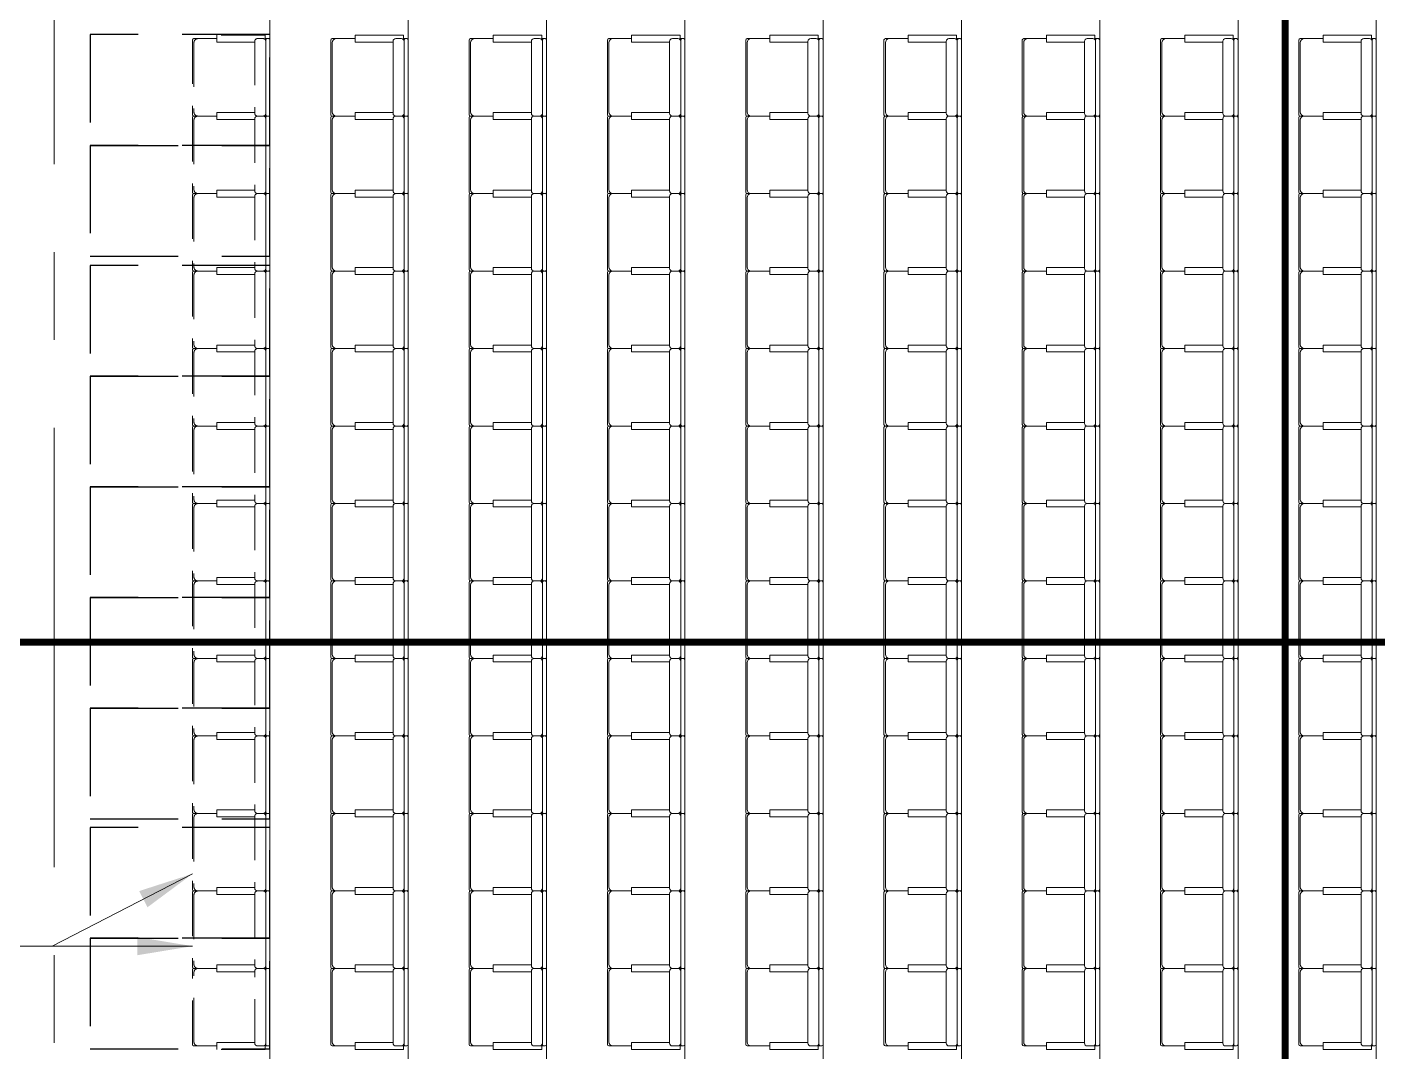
# Model space of a CAD drawing. Header units: millimetres. Extents: x 833576263 to 1668046980, y 817519639 to 1636103653.
# Drawn here: x 834004693 to 834014462, y 818066964 to 818074372 of the extents above; entities that cross this region are included whole.
import ezdxf

# ---------------------------------------------------------------- set-up
doc = ezdxf.new("R2010")
doc.units = ezdxf.units.MM
doc.header["$LTSCALE"] = 100
doc.header["$MEASUREMENT"] = 0
for name, pattern in [('R_LINE_SEC$0$CENTER', [50.8, 31.75, -6.35, 6.35, -6.35]), ('R_P_Grid$0$CENTER', [50.8, 31.75, -6.35, 6.35, -6.35]), ('R_P_LG$0$HIDDEN', [9.525, 6.35, -3.175]), ('R_P_LG$0$HIDDEN2', [4.7625, 3.175, -1.5875])]:
    doc.linetypes.add(name, pattern=pattern)
doc.layers.get('Defpoints').update_dxf_attribs({"color": 170})
doc.layers.add('R_LINE_SEC$0$M-REFE', color=3, linetype='Continuous')
doc.layers.add('X-REF', color=7, linetype='Continuous')
for name, color, linetype, lineweight in [('R_P_Grid$0$RDA0251', 1, 'R_P_Grid$0$CENTER', 18), ('R_P_LG$0$RDA0624', 7, 'Continuous', 13), ('R_P_LG$0$RDA2301', 7, 'Continuous', 18), ('R_P_LG$0$RDA3151', 1, 'Continuous', 18), ('R_P_LG$0$RDA7202', 1, 'Continuous', 13)]:
    doc.layers.add(name, color=color, linetype=linetype, lineweight=lineweight)
doc.styles.add('R_P_LG$0$romans', font='arial.ttf', dxfattribs={"width": 0.8})
doc.dimstyles.new('R_P_LG$0$M_200LA', dxfattribs={"dimscale": 200, "dimtxt": 2.5, "dimasz": 2, "dimexe": 0.8, "dimexo": 0, "dimgap": 0.75, "dimtad": 1, "dimdec": 0, "dimrnd": 1, "dimzin": 12, "dimdsep": 46, "dimtxsty": 'R_P_LG$0$romans', "dimcen": 2, "dimdle": 1, "dimclrd": 7, "dimclre": 7, "dimclrt": 4, "dimaunit": 1, "dimadec": 3, "dimazin": 0, "dimtfac": 1, "dimtdec": 0, "dimtix": 1, "dimtmove": 2, "dimatfit": 3, "dimfxl": 1, "dimtolj": 1, "dimlwd": 18, "dimlwe": 18, "dimarcsym": 0})

# ---------------------------------------------------------------- blocks, each defined once
blk = doc.blocks.new('R_P_Grid')
at = {"layer": 'R_P_Grid$0$RDA0251'}
blk.add_line((834004890, 818027660), (834004890, 818124763.4), dxfattribs=at)
blk = doc.blocks.new('R_P_LG$0$P46A_FUNI_Lecture_seat - P46A_FUNI_Lecture_seat-V48-LG_F _5_000 Mpd_')
at = {"layer": 'R_P_LG$0$RDA7202'}
for p, q in [((-280, 270), (-280, 240)), ((-280, 240), (-280, 105)), ((270, 280), (-270, 280)), ((250, 270), (-250, 270)), ((280, 240), (280, 270)), ((280, 105), (280, 240)), ((-305, 105), (-305, -170)), ((-305, 105), (-295, 105)), ((-295, 105), (-265, 105)), ((-265, 105), (-255, 105)), ((-255, -170), (-255, 105)), ((255, 105), (255, -170)), ((255, 105), (265, 105)), ((265, 105), (295, 105)), ((295, 105), (305, 105)), ((305, -170), (305, 105)), ((-280, -190), (-280, -230)), ((260, -170), (-260, -170)), ((280, -230), (280, -190)), ((-273, -245), (-287, -245)), ((-280, -245), (-280, -260)), ((-280, -260), (-280, -270)), ((270, -250), (-270, -250)), ((-270, -280), (270, -280)), ((-260, -250), (260, -250)), ((287, -245), (273, -245)), ((280, -260), (280, -245)), ((280, -270), (280, -260))]:
    blk.add_line(p, q, dxfattribs=at)
for centre, radius, start, end in [((-270, 270), 10, 90, 180), ((270, 270), 10, 0, 90), ((-270, -260), 10, 90, 180), ((-270, -270), 10, 180, 270), ((-270, -270), 10, 180, 270), ((-250, -240), 30, 189.65926, 206.76557), ((270, -260), 10, 0, 90), ((270, -270), 10, 270, 0), ((270, -270), 10, 285, 0)]:
    blk.add_arc(centre, radius, start, end, dxfattribs=at)
for centre, major_axis, start_param, end_param in [((-250, 240), (0, 30), 0, 1.570796), ((250, 240), (0, 30), 4.712389, 6.283185), ((-260, -190), (0, 20), 0, 1.570796), ((260, -190), (0, 20), 4.712389, 6.283185), ((-260, -230), (0, 20), 1.570796, 3.141593), ((260, -230), (0, 20), 3.141593, 4.712389), ((250, -240), (6.6, 29.3), 4.490018, 4.766174)]:
    blk.add_ellipse(centre, major_axis=major_axis, ratio=1, start_param=start_param, end_param=end_param, dxfattribs=at)
blk = doc.blocks.new('R_P_LG$0$P46A_FUNI_Lecture_seat - P46A_FUNI_Lecture_seat-V50-LG_F _5_000 Mpd_')
at = {"layer": 'R_P_LG$0$RDA7202'}
for p, q in [((-280, 270), (-280, 240)), ((-280, 240), (-280, 105)), ((270, 280), (-270, 280)), ((250, 270), (-250, 270)), ((280, 240), (280, 270)), ((280, 105), (280, 240)), ((-305, 105), (-305, -169.4)), ((-305, 105), (-295, 105)), ((-295, 105), (-265, 105)), ((-265, 105), (-255, 105)), ((-255, -169.4), (-255, 105)), ((255, 105), (255, -170)), ((255, 105), (265, 105)), ((265, 105), (295, 105)), ((295, 105), (305, 105)), ((305, -170), (305, 105)), ((-280, -190), (-280, -230)), ((260, -170), (-260, -170)), ((280, -230), (280, -190)), ((-273, -245), (-287, -245)), ((-280, -245), (-280, -260)), ((-280, -260), (-280, -270)), ((270, -250), (-270, -250)), ((-270, -280), (270, -280)), ((-260, -250), (260, -250)), ((287, -245), (273, -245)), ((280, -260), (280, -245)), ((280, -270), (280, -260))]:
    blk.add_line(p, q, dxfattribs=at)
for centre, radius, start, end in [((-270, 270), 10, 90, 180), ((270, 270), 10, 0, 90), ((-270, -260), 10, 90, 180), ((-270, -270), 10, 180, 270), ((-270, -270), 10, 180, 270), ((-250, -240), 30, 189.65926, 206.76557), ((270, -260), 10, 0, 90), ((270, -270), 10, 270, 0), ((270, -270), 10, 285, 0)]:
    blk.add_arc(centre, radius, start, end, dxfattribs=at)
for centre, major_axis, start_param, end_param in [((-250, 240), (0, 30), 0, 1.570796), ((250, 240), (0, 30), 4.712389, 6.283185), ((-260, -190), (0, 20), 0, 1.570796), ((260, -190), (0, 20), 4.712389, 6.283185), ((-260, -230), (0, 20), 1.570796, 3.141593), ((260, -230), (0, 20), 3.141593, 4.712389), ((250, -240), (6.6, 29.3), 4.490018, 4.766174)]:
    blk.add_ellipse(centre, major_axis=major_axis, ratio=1, start_param=start_param, end_param=end_param, dxfattribs=at)
blk = doc.blocks.new('R_P_LG$0$P46A_FUNI_Lecture_seat - P46A_FUNI_Lecture_seat-V51-LG_F _5_000 Mpd_')
at = {"layer": 'R_P_LG$0$RDA7202'}
for p, q in [((-280, 270), (-280, 240)), ((-280, 240), (-280, 105)), ((270, 280), (-270, 280)), ((250, 270), (-250, 270)), ((280, 240), (280, 270)), ((280, 105), (280, 240)), ((-305, 105), (-305, -169.4)), ((-305, 105), (-295, 105)), ((-295, 105), (-265, 105)), ((-265, 105), (-255, 105)), ((-255, -169.4), (-255, 105)), ((255, 105), (255, -169.4)), ((255, 105), (265, 105)), ((265, 105), (295, 105)), ((295, 105), (305, 105)), ((305, -169.4), (305, 105)), ((-280, -190), (-280, -230)), ((260, -170), (-260, -170)), ((280, -230), (280, -190)), ((-273, -245), (-287, -245)), ((-280, -245), (-280, -260)), ((-280, -260), (-280, -270)), ((270, -250), (-270, -250)), ((-270, -280), (270, -280)), ((-260, -250), (260, -250)), ((287, -245), (273, -245)), ((280, -260), (280, -245)), ((280, -270), (280, -260))]:
    blk.add_line(p, q, dxfattribs=at)
for centre, radius, start, end in [((-270, 270), 10, 90, 180), ((270, 270), 10, 0, 90), ((-270, -260), 10, 90, 180), ((-270, -270), 10, 180, 270), ((-270, -270), 10, 180, 270), ((-250, -240), 30, 189.65926, 206.76557), ((270, -260), 10, 0, 90), ((270, -270), 10, 270, 0), ((270, -270), 10, 285, 0)]:
    blk.add_arc(centre, radius, start, end, dxfattribs=at)
for centre, major_axis, start_param, end_param in [((-250, 240), (0, 30), 0, 1.570796), ((250, 240), (0, 30), 4.712389, 6.283185), ((-260, -190), (0, 20), 0, 1.570796), ((260, -190), (0, 20), 4.712389, 6.283185), ((-260, -230), (0, 20), 1.570796, 3.141593), ((260, -230), (0, 20), 3.141593, 4.712389), ((250, -240), (6.6, 29.3), 4.490018, 4.766174)]:
    blk.add_ellipse(centre, major_axis=major_axis, ratio=1, start_param=start_param, end_param=end_param, dxfattribs=at)
blk = doc.blocks.new('R_P_LG$0$P46A_FUNI_Lecture_seat - P46A_FUNI_Lecture_seat-V52-LG_F _5_000 Mpd_')
at = {"layer": 'R_P_LG$0$RDA7202'}
for p, q in [((-280, 270), (-280, 240)), ((-280, 240), (-280, 105)), ((270, 280), (-270, 280)), ((250, 270), (-250, 270)), ((280, 240), (280, 270)), ((280, 105), (280, 240)), ((-305, 105), (-305, -170)), ((-305, 105), (-295, 105)), ((-295, 105), (-265, 105)), ((-265, 105), (-255, 105)), ((-255, -170), (-255, 105)), ((255, 105), (255, -169.4)), ((255, 105), (265, 105)), ((265, 105), (295, 105)), ((295, 105), (305, 105)), ((305, -169.4), (305, 105)), ((-280, -190), (-280, -230)), ((260, -170), (-260, -170)), ((280, -230), (280, -190)), ((-273, -245), (-287, -245)), ((-280, -245), (-280, -260)), ((-280, -260), (-280, -270)), ((270, -250), (-270, -250)), ((-270, -280), (270, -280)), ((-260, -250), (260, -250)), ((287, -245), (273, -245)), ((280, -260), (280, -245)), ((280, -270), (280, -260))]:
    blk.add_line(p, q, dxfattribs=at)
for centre, radius, start, end in [((-270, 270), 10, 90, 180), ((270, 270), 10, 0, 90), ((-270, -260), 10, 90, 180), ((-270, -270), 10, 180, 270), ((-270, -270), 10, 180, 270), ((-250, -240), 30, 189.65926, 206.76557), ((270, -260), 10, 0, 90), ((270, -270), 10, 270, 0), ((270, -270), 10, 285, 0)]:
    blk.add_arc(centre, radius, start, end, dxfattribs=at)
for centre, major_axis, start_param, end_param in [((-250, 240), (0, 30), 0, 1.570796), ((250, 240), (0, 30), 4.712389, 6.283185), ((-260, -190), (0, 20), 0, 1.570796), ((260, -190), (0, 20), 4.712389, 6.283185), ((-260, -230), (0, 20), 1.570796, 3.141593), ((260, -230), (0, 20), 3.141593, 4.712389), ((250, -240), (6.6, 29.3), 4.490018, 4.766174)]:
    blk.add_ellipse(centre, major_axis=major_axis, ratio=1, start_param=start_param, end_param=end_param, dxfattribs=at)
blk = doc.blocks.new('R_P_LG$0$P46A_FUNI_Lecture_seat - P46A_FUNI_Lecture_seat-V53-LG_F _5_000 Mpd_')
at = {"layer": 'R_P_LG$0$RDA7202'}
for p, q in [((-280, 270), (-280, 240)), ((-280, 240), (-280, 105)), ((270, 280), (-270, 280)), ((250, 270), (-250, 270)), ((280, 240), (280, 270)), ((280, 105), (280, 240)), ((-305, 105), (-305, -245)), ((-305, 105), (-295, 105)), ((-295, 105), (-265, 105)), ((-265, 105), (-255, 105)), ((-255, -170), (-255, 105)), ((255, 105), (255, -170)), ((255, 105), (265, 105)), ((265, 105), (295, 105)), ((295, 105), (305, 105)), ((305, -170), (305, 105)), ((-280, -190), (-280, -230)), ((260, -170), (-260, -170)), ((280, -230), (280, -190)), ((-295, -245), (-305, -245)), ((-273, -245), (-295, -245)), ((-280, -245), (-280, -260)), ((-280, -260), (-280, -270)), ((270, -250), (-270, -250)), ((-270, -280), (270, -280)), ((-260, -250), (260, -250)), ((287, -245), (273, -245)), ((280, -260), (280, -245)), ((280, -270), (280, -260))]:
    blk.add_line(p, q, dxfattribs=at)
for centre, radius, start, end in [((-270, 270), 10, 90, 180), ((270, 270), 10, 0, 90), ((-270, -260), 10, 90, 180), ((-270, -270), 10, 180, 270), ((-270, -270), 10, 180, 270), ((-250, -240), 30, 189.65926, 206.76557), ((270, -260), 10, 0, 90), ((270, -270), 10, 270, 0), ((270, -270), 10, 285, 0)]:
    blk.add_arc(centre, radius, start, end, dxfattribs=at)
for centre, major_axis, start_param, end_param in [((-250, 240), (0, 30), 0, 1.570796), ((250, 240), (0, 30), 4.712389, 6.283185), ((-260, -190), (0, 20), 0, 1.570796), ((260, -190), (0, 20), 4.712389, 6.283185), ((-260, -230), (0, 20), 1.570796, 3.141593), ((260, -230), (0, 20), 3.141593, 4.712389), ((250, -240), (6.6, 29.3), 4.490018, 4.766174)]:
    blk.add_ellipse(centre, major_axis=major_axis, ratio=1, start_param=start_param, end_param=end_param, dxfattribs=at)
blk = doc.blocks.new('R_P_LG$0$P46A_FUNI_Lecture_seat - P46A_FUNI_Lecture_seat-V73-LG_F _5_000 Mpd_')
at = {"layer": 'R_P_LG$0$RDA7202'}
for p, q in [((-280, 270), (-280, 240)), ((-280, 240), (-280, 105)), ((270, 280), (-270, 280)), ((250, 270), (-250, 270)), ((280, 240), (280, 270)), ((280, 105), (280, 240)), ((-305, 105), (-305, -245)), ((-305, 105), (-295, 105)), ((-295, 105), (-265, 105)), ((-265, 105), (-255, 105)), ((-255, -170), (-255, 105)), ((255, 105), (255, -169.4)), ((255, 105), (265, 105)), ((265, 105), (295, 105)), ((295, 105), (305, 105)), ((305, -169.4), (305, 105)), ((-280, -190), (-280, -230)), ((260, -170), (-260, -170)), ((280, -230), (280, -190)), ((-295, -245), (-305, -245)), ((-273, -245), (-295, -245)), ((-280, -245), (-280, -260)), ((-280, -260), (-280, -270)), ((270, -250), (-270, -250)), ((-270, -280), (270, -280)), ((-260, -250), (260, -250)), ((287, -245), (273, -245)), ((280, -260), (280, -245)), ((280, -270), (280, -260))]:
    blk.add_line(p, q, dxfattribs=at)
for centre, radius, start, end in [((-270, 270), 10, 90, 180), ((270, 270), 10, 0, 90), ((-270, -260), 10, 90, 180), ((-270, -270), 10, 180, 270), ((-270, -270), 10, 180, 270), ((-250, -240), 30, 189.65926, 206.76557), ((270, -260), 10, 0, 90), ((270, -270), 10, 270, 0), ((270, -270), 10, 285, 0)]:
    blk.add_arc(centre, radius, start, end, dxfattribs=at)
for centre, major_axis, start_param, end_param in [((-250, 240), (0, 30), 0, 1.570796), ((250, 240), (0, 30), 4.712389, 6.283185), ((-260, -190), (0, 20), 0, 1.570796), ((260, -190), (0, 20), 4.712389, 6.283185), ((-260, -230), (0, 20), 1.570796, 3.141593), ((260, -230), (0, 20), 3.141593, 4.712389), ((250, -240), (6.6, 29.3), 4.490018, 4.766174)]:
    blk.add_ellipse(centre, major_axis=major_axis, ratio=1, start_param=start_param, end_param=end_param, dxfattribs=at)
blk = doc.blocks.new('R_P_LG$0$P46A_FUNI_Lecture_seat - P46A_FUNI_Lecture_seat-V49-LG_F _5_000 Mpd_')
at = {"layer": 'R_P_LG$0$RDA7202'}
for p, q in [((-280, 270), (-280, 240)), ((-280, 240), (-280, 105)), ((270, 280), (-270, 280)), ((250, 270), (-250, 270)), ((280, 240), (280, 270)), ((280, 105), (280, 240)), ((-305, 105), (-305, -170)), ((-305, 105), (-295, 105)), ((-295, 105), (-265, 105)), ((-265, 105), (-255, 105)), ((-255, -170), (-255, 105)), ((255, 105), (255, -170)), ((255, 105), (265, 105)), ((265, 105), (295, 105)), ((295, 105), (305, 105)), ((305, -245), (305, 105)), ((-280, -190), (-280, -230)), ((260, -170), (-260, -170)), ((280, -230), (280, -190)), ((-273, -245), (-287, -245)), ((-280, -245), (-280, -260)), ((-280, -260), (-280, -270)), ((270, -250), (-270, -250)), ((-270, -280), (270, -280)), ((-260, -250), (260, -250)), ((295, -245), (273, -245)), ((280, -260), (280, -245)), ((280, -270), (280, -260)), ((305, -245), (295, -245))]:
    blk.add_line(p, q, dxfattribs=at)
for centre, radius, start, end in [((-270, 270), 10, 90, 180), ((270, 270), 10, 0, 90), ((-270, -260), 10, 90, 180), ((-270, -270), 10, 180, 270), ((-270, -270), 10, 180, 270), ((-250, -240), 30, 189.65926, 206.76557), ((270, -260), 10, 0, 90), ((270, -270), 10, 270, 0), ((270, -270), 10, 285, 0)]:
    blk.add_arc(centre, radius, start, end, dxfattribs=at)
for centre, major_axis, start_param, end_param in [((-250, 240), (0, 30), 0, 1.570796), ((250, 240), (0, 30), 4.712389, 6.283185), ((-260, -190), (0, 20), 0, 1.570796), ((260, -190), (0, 20), 4.712389, 6.283185), ((-260, -230), (0, 20), 1.570796, 3.141593), ((260, -230), (0, 20), 3.141593, 4.712389), ((250, -240), (6.6, 29.3), 4.490018, 4.766174)]:
    blk.add_ellipse(centre, major_axis=major_axis, ratio=1, start_param=start_param, end_param=end_param, dxfattribs=at)
blk = doc.blocks.new('R_P_LG$0$P46A_FUNI_Lecture_seat - P46A_FUNI_Lecture_seat-V75-LG_F _5_000 Mpd_')
at = {"layer": 'R_P_LG$0$RDA7202'}
for p, q in [((-280, 270), (-280, 240)), ((-280, 240), (-280, 105)), ((270, 280), (-270, 280)), ((250, 270), (-250, 270)), ((280, 240), (280, 270)), ((280, 105), (280, 240)), ((-305, 105), (-305, -169.4)), ((-305, 105), (-295, 105)), ((-295, 105), (-265, 105)), ((-265, 105), (-255, 105)), ((-255, -169.4), (-255, 105)), ((255, 105), (255, -170)), ((255, 105), (265, 105)), ((265, 105), (295, 105)), ((295, 105), (305, 105)), ((305, -245), (305, 105)), ((-280, -190), (-280, -230)), ((260, -170), (-260, -170)), ((280, -230), (280, -190)), ((-273, -245), (-287, -245)), ((-280, -245), (-280, -260)), ((-280, -260), (-280, -270)), ((270, -250), (-270, -250)), ((-270, -280), (270, -280)), ((-260, -250), (260, -250)), ((295, -245), (273, -245)), ((280, -260), (280, -245)), ((280, -270), (280, -260)), ((305, -245), (295, -245))]:
    blk.add_line(p, q, dxfattribs=at)
for centre, radius, start, end in [((-270, 270), 10, 90, 180), ((270, 270), 10, 0, 90), ((-270, -260), 10, 90, 180), ((-270, -270), 10, 180, 270), ((-270, -270), 10, 180, 270), ((-250, -240), 30, 189.65926, 206.76557), ((270, -260), 10, 0, 90), ((270, -270), 10, 270, 0), ((270, -270), 10, 285, 0)]:
    blk.add_arc(centre, radius, start, end, dxfattribs=at)
for centre, major_axis, start_param, end_param in [((-250, 240), (0, 30), 0, 1.570796), ((250, 240), (0, 30), 4.712389, 6.283185), ((-260, -190), (0, 20), 0, 1.570796), ((260, -190), (0, 20), 4.712389, 6.283185), ((-260, -230), (0, 20), 1.570796, 3.141593), ((260, -230), (0, 20), 3.141593, 4.712389), ((250, -240), (6.6, 29.3), 4.490018, 4.766174)]:
    blk.add_ellipse(centre, major_axis=major_axis, ratio=1, start_param=start_param, end_param=end_param, dxfattribs=at)
blk = doc.blocks.new('R_P_LG$0$Lecture_sea_Removable')
at = {"layer": 'R_P_LG$0$RDA7202', "color": 6, "linetype": 'R_P_LG$0$HIDDEN2'}
for p, q in [((-280, 270), (-280, 240)), ((-280, 240), (-280, 105)), ((270, 280), (-270, 280)), ((250, 270), (-250, 270)), ((280, 240), (280, 270)), ((280, 105), (280, 240)), ((-305, 105), (-305, -170)), ((-305, 105), (-295, 105)), ((-295, 105), (-265, 105)), ((-265, 105), (-255, 105)), ((-255, -170), (-255, 105)), ((255, 105), (255, -170)), ((255, 105), (265, 105)), ((265, 105), (295, 105)), ((295, 105), (305, 105)), ((305, -245), (305, 105)), ((-280, -190), (-280, -230)), ((260, -170), (-260, -170)), ((280, -230), (280, -190)), ((-273, -245), (-287, -245)), ((-280, -245), (-280, -260)), ((-280, -260), (-280, -270)), ((270, -250), (-270, -250)), ((-270, -280), (270, -280)), ((-260, -250), (260, -250)), ((295, -245), (273, -245)), ((280, -260), (280, -245)), ((280, -270), (280, -260)), ((305, -245), (295, -245))]:
    blk.add_line(p, q, dxfattribs=at)
for centre, radius, start, end in [((-270, 270), 10, 90, 180), ((270, 270), 10, 0, 90), ((-270, -260), 10, 90, 180), ((-270, -270), 10, 180, 270), ((-270, -270), 10, 180, 270), ((-250, -240), 30, 189.65926, 206.76557), ((270, -260), 10, 0, 90), ((270, -270), 10, 270, 0), ((270, -270), 10, 285, 0)]:
    blk.add_arc(centre, radius, start, end, dxfattribs=at)
for centre, major_axis, start_param, end_param in [((-250, 240), (0, 30), 0, 1.570796), ((250, 240), (0, 30), 4.712389, 6.283185), ((-260, -190), (0, 20), 0, 1.570796), ((260, -190), (0, 20), 4.712389, 6.283185), ((-260, -230), (0, 20), 1.570796, 3.141593), ((260, -230), (0, 20), 3.141593, 4.712389), ((250, -240), (6.6, 29.3), 4.490018, 4.766174)]:
    blk.add_ellipse(centre, major_axis=major_axis, ratio=1, start_param=start_param, end_param=end_param, dxfattribs=at)
blk = doc.blocks.new('R_P_LG$0$Lecture_sea_Removable-1')
at = {"layer": 'R_P_LG$0$RDA7202', "color": 6, "linetype": 'R_P_LG$0$HIDDEN2'}
for p, q in [((-280, 270), (-280, 240)), ((-280, 240), (-280, 105)), ((270, 280), (-270, 280)), ((250, 270), (-250, 270)), ((280, 240), (280, 270)), ((280, 105), (280, 240)), ((-305, 105), (-305, -170)), ((-305, 105), (-302.1, 105)), ((-302.1, 105), (-300, 105)), ((-300, 105), (-297.6, 105)), ((-297.6, 105), (-295, 105)), ((-295, 105), (-265, 105)), ((-265, 105), (-262.4, 105)), ((-262.4, 105), (-260, 105)), ((-260, 105), (-257.9, 105)), ((-257.9, 105), (-255, 105)), ((-255, -170), (-255, 105)), ((255, 105), (255, -170)), ((255, 105), (257.9, 105)), ((257.9, 105), (260, 105)), ((260, 105), (262.4, 105)), ((262.4, 105), (265, 105)), ((265, 105), (295, 105)), ((295, 105), (297.6, 105)), ((297.6, 105), (300, 105)), ((300, 105), (302.1, 105)), ((302.1, 105), (303.7, 105)), ((303.7, 105), (305, 105)), ((305, -170), (305, 105)), ((-280, -190), (-280, -230)), ((260, -170), (-260, -170)), ((280, -230), (280, -190)), ((-273, -245), (-287, -245)), ((-280, -245), (-280, -260)), ((-280, -260), (-280, -270)), ((270, -250), (-270, -250)), ((-270, -280), (270, -280)), ((-260, -250), (260, -250)), ((287, -245), (273, -245)), ((280, -260), (280, -245)), ((280, -270), (280, -260))]:
    blk.add_line(p, q, dxfattribs=at)
for centre, start, end in [((-270, 270), 90, 180), ((270, 270), 0, 90), ((-270, -260), 90, 180), ((-270, -270), 180, 270), ((-270, -270), 180.00001, 270), ((270, -260), 0, 90), ((270, -270), 270, 0), ((270, -270), 285, 0)]:
    blk.add_arc(centre, 10, start, end, dxfattribs=at)
for centre, major_axis, start_param, end_param in [((-250, 240), (0, 30), 0, 1.570796), ((250, 240), (0, 30), 4.712389, 6.283185), ((-260, -190), (0, 20), 0, 1.570796), ((260, -190), (0, 20), 4.712389, 6.283185), ((-260, -230), (0, 20), 1.570796, 3.141593), ((-250, -240), (-2.5, 29.9), 1.655089, 1.953651), ((260, -230), (0, 20), 3.141593, 4.712389), ((250, -240), (6.6, 29.3), 4.490018, 4.766174)]:
    blk.add_ellipse(centre, major_axis=major_axis, ratio=1, start_param=start_param, end_param=end_param, dxfattribs=at)
blk = doc.blocks.new('R_LINE_SEC')
at = {"layer": 'R_LINE_SEC$0$M-REFE', "linetype": 'R_LINE_SEC$0$CENTER', "const_width": 50}
for points in [[(834013790, 818022093.1), (834013790, 818120926.7)], [(834132280.4, 818069926.7), (833981163.7, 818069926.7)]]:
    blk.add_lwpolyline(points, dxfattribs=at)
blk = doc.blocks.new('R_P_LG')
at = {"layer": 'R_P_LG$0$RDA0624', "lineweight": 18}
h = blk.add_hatch(dxfattribs=at)
h.set_pattern_fill('DOTS', color=4, scale=90, angle=45, style=0)
h.set_pattern_definition([(45, (0, 0), (-50.513940681, 151.541822043), [0, -142.875])])
edge = h.paths.add_edge_path()
edge.add_arc((834065390, 818020126.7), 13000, 75, 90)
edge.add_line((834065390, 818033126.7), (833989233.5977, 818033126.7))
edge.add_arc((833989233.5977, 818040126.7), 7000, 227.47847394, 269.99999999, ccw=False)
edge.add_line((833984502.5276, 818034967.5358), (833978583.9299, 818040395.0234))
edge.add_arc((833983315, 818045554.1877), 7000, 180, 227.47847394, ccw=False)
edge.add_line((833976315, 818045554.1877), (833976315, 818098726.7))
edge.add_arc((833983314.9761, 818098726.7099), 6999.9761, 115.841715, 180.00008101, ccw=False)
edge.add_line((833980263.7812, 818105026.7), (834002230.1033, 818105026.7))
edge.add_line((834002230.1033, 818105026.7), (834002230.4132, 818116699.7))
edge.add_line((834002230.4132, 818116699.7), (833958315, 818116699.7))
edge.add_line((833958315, 818116699.7), (833958315, 818110699.7))
edge.add_line((833958315, 818110699.7), (833963315, 818110699.7))
edge.add_arc((833963315, 818103699.7), 7000, 0, 90, ccw=False)
edge.add_line((833970315, 818103699.7), (833970315, 818045554.1877))
edge.add_arc((833983315, 818045554.1877), 13000, 180, 227.47847393)
edge.add_line((833974528.727, 818035972.8826), (833980447.3247, 818030545.395))
edge.add_arc((833989233.5977, 818040126.7), 13000, 227.47847393, 270)
edge.add_line((833989233.5977, 818027126.7), (834065245.1822, 818027126.7))
edge.add_arc((834065245.1822, 818019026.7), 8100, 75, 90, ccw=False)
edge.add_line((834067341.6165, 818026850.6992), (834090782.7579, 818020569.6643))
edge.add_arc((834094147.4055, 818033126.7), 13000, 255, 270)
edge.add_line((834094147.4055, 818020126.7), (834118759.2741, 818020126.7))
edge.add_arc((834118759.2741, 818033126.7), 13000, 270, 282.26165437)
edge.add_line((834121520.1679, 818020423.257), (834124956.9903, 818021170.1963))
edge.add_arc((834126677.2395, 818013254.9741), 8100, 20.44433993, 102.26165437, ccw=False)
edge.add_arc((834190761.1764, 818035930.696), 59878.7776, 183.670517332, 199.356395537, ccw=False)
edge.add_line((834131005.2286, 818032097.3284), (834127870.7181, 818029996.4247))
edge.add_line((834127870.7181, 818029996.4247), (834126362.9837, 818029715.8154))
edge.add_arc((834117071.8823, 818047426.7), 20000, 270, 297.68143099, ccw=False)
edge.add_line((834117071.8823, 818027426.7), (834089164.0869, 818027426.7))
edge.add_arc((834089164.0869, 818033426.7), 6000, 255.00000001, 270, ccw=False)
edge.add_line((834087611.1726, 818027631.1451), (834068754.6476, 818032683.7357))
at = {"layer": 'Defpoints', "color": 5, "linetype": 'R_P_LG$0$HIDDEN'}
for points in [[(834005150, 818073516.7), (834006450, 818073516.7), (834006450, 818074316.7), (834005150, 818074316.7)], [(834005150, 818072716.7), (834006450, 818072716.7), (834006450, 818073516.7), (834005150, 818073516.7)], [(834005150, 818071848.136), (834006450, 818071848.136), (834006450, 818072648.136), (834005150, 818072648.136)], [(834005150, 818071048.136), (834006450, 818071048.136), (834006450, 818071848.136), (834005150, 818071848.136)], [(834005150, 818070248.136), (834006450, 818070248.136), (834006450, 818071048.136), (834005150, 818071048.136)], [(834005150, 818069448.136), (834006450, 818069448.136), (834006450, 818070248.136), (834005150, 818070248.136)], [(834005150, 818068648.136), (834006450, 818068648.136), (834006450, 818069448.136), (834005150, 818069448.136)], [(834005150, 818067786.7), (834006450, 818067786.7), (834006450, 818068586.7), (834005150, 818068586.7)], [(834005150, 818066986.7), (834006450, 818066986.7), (834006450, 818067786.7), (834005150, 818067786.7)]]:
    blk.add_lwpolyline(points, close=True, dxfattribs=at)
at = {"layer": 'R_P_LG$0$RDA2301'}
for p, q in [((834006450, 818075626.7), (834006450, 818065676.7)), ((834007450, 818075626.7), (834007450, 818065676.7)), ((834008450, 818075626.7), (834008450, 818065676.7)), ((834009450, 818075626.7), (834009450, 818065676.7)), ((834010450, 818075626.7), (834010450, 818065676.7)), ((834011450, 818075626.7), (834011450, 818065676.7)), ((834012450, 818075626.7), (834012450, 818065676.7)), ((834013450, 818075626.7), (834013450, 818065676.7)), ((834014450, 818075626.7), (834014450, 818065676.7))]:
    blk.add_line(p, q, dxfattribs=at)
at = {"layer": 'R_P_LG$0$RDA7202'}
for name, p, rotation in [('R_P_LG$0$Lecture_sea_Removable', (834006170, 818074008.136), 89.99999997112155), ('R_P_LG$0$P46A_FUNI_Lecture_seat - P46A_FUNI_Lecture_seat-V49-LG_F _5_000 Mpd_', (834007170, 818074008.136), 90), ('R_P_LG$0$P46A_FUNI_Lecture_seat - P46A_FUNI_Lecture_seat-V49-LG_F _5_000 Mpd_', (834008170, 818074008.136), 90), ('R_P_LG$0$P46A_FUNI_Lecture_seat - P46A_FUNI_Lecture_seat-V49-LG_F _5_000 Mpd_', (834009170, 818074008.136), 90), ('R_P_LG$0$P46A_FUNI_Lecture_seat - P46A_FUNI_Lecture_seat-V49-LG_F _5_000 Mpd_', (834010170, 818074008.136), 90), ('R_P_LG$0$P46A_FUNI_Lecture_seat - P46A_FUNI_Lecture_seat-V49-LG_F _5_000 Mpd_', (834011170, 818074008.136), 90), ('R_P_LG$0$P46A_FUNI_Lecture_seat - P46A_FUNI_Lecture_seat-V49-LG_F _5_000 Mpd_', (834012170, 818074008.136), 90), ('R_P_LG$0$P46A_FUNI_Lecture_seat - P46A_FUNI_Lecture_seat-V75-LG_F _5_000 Mpd_', (834013170, 818074008.136), 90), ('R_P_LG$0$P46A_FUNI_Lecture_seat - P46A_FUNI_Lecture_seat-V49-LG_F _5_000 Mpd_', (834014170, 818074008.136), 90), ('R_P_LG$0$Lecture_sea_Removable-1', (834006170, 818073448.136), 89.99999998227193), ('R_P_LG$0$P46A_FUNI_Lecture_seat - P46A_FUNI_Lecture_seat-V48-LG_F _5_000 Mpd_', (834007170, 818073448.136), 90), ('R_P_LG$0$P46A_FUNI_Lecture_seat - P46A_FUNI_Lecture_seat-V48-LG_F _5_000 Mpd_', (834008170, 818073448.136), 90), ('R_P_LG$0$P46A_FUNI_Lecture_seat - P46A_FUNI_Lecture_seat-V48-LG_F _5_000 Mpd_', (834009170, 818073448.136), 90), ('R_P_LG$0$P46A_FUNI_Lecture_seat - P46A_FUNI_Lecture_seat-V48-LG_F _5_000 Mpd_', (834010170, 818073448.136), 90), ('R_P_LG$0$P46A_FUNI_Lecture_seat - P46A_FUNI_Lecture_seat-V48-LG_F _5_000 Mpd_', (834011170, 818073448.136), 90), ('R_P_LG$0$P46A_FUNI_Lecture_seat - P46A_FUNI_Lecture_seat-V48-LG_F _5_000 Mpd_', (834012170, 818073448.136), 90), ('R_P_LG$0$P46A_FUNI_Lecture_seat - P46A_FUNI_Lecture_seat-V51-LG_F _5_000 Mpd_', (834013170, 818073448.136), 90), ('R_P_LG$0$P46A_FUNI_Lecture_seat - P46A_FUNI_Lecture_seat-V48-LG_F _5_000 Mpd_', (834014170, 818073448.136), 90), ('R_P_LG$0$Lecture_sea_Removable-1', (834006170, 818072888.136), 89.99999998227193), ('R_P_LG$0$P46A_FUNI_Lecture_seat - P46A_FUNI_Lecture_seat-V48-LG_F _5_000 Mpd_', (834007170, 818072888.136), 90), ('R_P_LG$0$P46A_FUNI_Lecture_seat - P46A_FUNI_Lecture_seat-V48-LG_F _5_000 Mpd_', (834008170, 818072888.136), 90), ('R_P_LG$0$P46A_FUNI_Lecture_seat - P46A_FUNI_Lecture_seat-V48-LG_F _5_000 Mpd_', (834009170, 818072888.136), 90), ('R_P_LG$0$P46A_FUNI_Lecture_seat - P46A_FUNI_Lecture_seat-V48-LG_F _5_000 Mpd_', (834010170, 818072888.136), 90), ('R_P_LG$0$P46A_FUNI_Lecture_seat - P46A_FUNI_Lecture_seat-V48-LG_F _5_000 Mpd_', (834011170, 818072888.136), 90), ('R_P_LG$0$P46A_FUNI_Lecture_seat - P46A_FUNI_Lecture_seat-V48-LG_F _5_000 Mpd_', (834012170, 818072888.136), 90), ('R_P_LG$0$P46A_FUNI_Lecture_seat - P46A_FUNI_Lecture_seat-V52-LG_F _5_000 Mpd_', (834013170, 818072888.136), 90), ('R_P_LG$0$P46A_FUNI_Lecture_seat - P46A_FUNI_Lecture_seat-V48-LG_F _5_000 Mpd_', (834014170, 818072888.136), 90), ('R_P_LG$0$Lecture_sea_Removable-1', (834006170, 818072328.136), 89.99999998227193), ('R_P_LG$0$P46A_FUNI_Lecture_seat - P46A_FUNI_Lecture_seat-V48-LG_F _5_000 Mpd_', (834007170, 818072328.136), 90), ('R_P_LG$0$P46A_FUNI_Lecture_seat - P46A_FUNI_Lecture_seat-V48-LG_F _5_000 Mpd_', (834008170, 818072328.136), 90), ('R_P_LG$0$P46A_FUNI_Lecture_seat - P46A_FUNI_Lecture_seat-V48-LG_F _5_000 Mpd_', (834009170, 818072328.136), 90), ('R_P_LG$0$P46A_FUNI_Lecture_seat - P46A_FUNI_Lecture_seat-V48-LG_F _5_000 Mpd_', (834010170, 818072328.136), 90), ('R_P_LG$0$P46A_FUNI_Lecture_seat - P46A_FUNI_Lecture_seat-V48-LG_F _5_000 Mpd_', (834011170, 818072328.136), 90), ('R_P_LG$0$P46A_FUNI_Lecture_seat - P46A_FUNI_Lecture_seat-V48-LG_F _5_000 Mpd_', (834012170, 818072328.136), 90), ('R_P_LG$0$P46A_FUNI_Lecture_seat - P46A_FUNI_Lecture_seat-V48-LG_F _5_000 Mpd_', (834013170, 818072328.136), 90), ('R_P_LG$0$P46A_FUNI_Lecture_seat - P46A_FUNI_Lecture_seat-V48-LG_F _5_000 Mpd_', (834014170, 818072328.136), 90), ('R_P_LG$0$Lecture_sea_Removable-1', (834006170, 818071768.136), 89.99999998227193), ('R_P_LG$0$P46A_FUNI_Lecture_seat - P46A_FUNI_Lecture_seat-V48-LG_F _5_000 Mpd_', (834007170, 818071768.136), 90), ('R_P_LG$0$P46A_FUNI_Lecture_seat - P46A_FUNI_Lecture_seat-V48-LG_F _5_000 Mpd_', (834008170, 818071768.136), 90), ('R_P_LG$0$P46A_FUNI_Lecture_seat - P46A_FUNI_Lecture_seat-V48-LG_F _5_000 Mpd_', (834009170, 818071768.136), 90), ('R_P_LG$0$P46A_FUNI_Lecture_seat - P46A_FUNI_Lecture_seat-V48-LG_F _5_000 Mpd_', (834010170, 818071768.136), 90), ('R_P_LG$0$P46A_FUNI_Lecture_seat - P46A_FUNI_Lecture_seat-V48-LG_F _5_000 Mpd_', (834011170, 818071768.136), 90), ('R_P_LG$0$P46A_FUNI_Lecture_seat - P46A_FUNI_Lecture_seat-V48-LG_F _5_000 Mpd_', (834012170, 818071768.136), 90), ('R_P_LG$0$P46A_FUNI_Lecture_seat - P46A_FUNI_Lecture_seat-V48-LG_F _5_000 Mpd_', (834013170, 818071768.136), 90), ('R_P_LG$0$P46A_FUNI_Lecture_seat - P46A_FUNI_Lecture_seat-V48-LG_F _5_000 Mpd_', (834014170, 818071768.136), 90), ('R_P_LG$0$Lecture_sea_Removable-1', (834006170, 818071208.136), 89.99999998227193), ('R_P_LG$0$P46A_FUNI_Lecture_seat - P46A_FUNI_Lecture_seat-V48-LG_F _5_000 Mpd_', (834007170, 818071208.136), 90), ('R_P_LG$0$P46A_FUNI_Lecture_seat - P46A_FUNI_Lecture_seat-V48-LG_F _5_000 Mpd_', (834008170, 818071208.136), 90), ('R_P_LG$0$P46A_FUNI_Lecture_seat - P46A_FUNI_Lecture_seat-V48-LG_F _5_000 Mpd_', (834009170, 818071208.136), 90), ('R_P_LG$0$P46A_FUNI_Lecture_seat - P46A_FUNI_Lecture_seat-V48-LG_F _5_000 Mpd_', (834010170, 818071208.136), 90), ('R_P_LG$0$P46A_FUNI_Lecture_seat - P46A_FUNI_Lecture_seat-V48-LG_F _5_000 Mpd_', (834011170, 818071208.136), 90), ('R_P_LG$0$P46A_FUNI_Lecture_seat - P46A_FUNI_Lecture_seat-V48-LG_F _5_000 Mpd_', (834012170, 818071208.136), 90), ('R_P_LG$0$P46A_FUNI_Lecture_seat - P46A_FUNI_Lecture_seat-V50-LG_F _5_000 Mpd_', (834013170, 818071208.136), 90), ('R_P_LG$0$P46A_FUNI_Lecture_seat - P46A_FUNI_Lecture_seat-V48-LG_F _5_000 Mpd_', (834014170, 818071208.136), 90), ('R_P_LG$0$Lecture_sea_Removable-1', (834006170, 818070648.136), 89.99999998227193), ('R_P_LG$0$P46A_FUNI_Lecture_seat - P46A_FUNI_Lecture_seat-V48-LG_F _5_000 Mpd_', (834007170, 818070648.136), 90), ('R_P_LG$0$P46A_FUNI_Lecture_seat - P46A_FUNI_Lecture_seat-V48-LG_F _5_000 Mpd_', (834008170, 818070648.136), 90), ('R_P_LG$0$P46A_FUNI_Lecture_seat - P46A_FUNI_Lecture_seat-V48-LG_F _5_000 Mpd_', (834009170, 818070648.136), 90), ('R_P_LG$0$P46A_FUNI_Lecture_seat - P46A_FUNI_Lecture_seat-V48-LG_F _5_000 Mpd_', (834010170, 818070648.136), 90), ('R_P_LG$0$P46A_FUNI_Lecture_seat - P46A_FUNI_Lecture_seat-V48-LG_F _5_000 Mpd_', (834011170, 818070648.136), 90), ('R_P_LG$0$P46A_FUNI_Lecture_seat - P46A_FUNI_Lecture_seat-V48-LG_F _5_000 Mpd_', (834012170, 818070648.136), 90), ('R_P_LG$0$P46A_FUNI_Lecture_seat - P46A_FUNI_Lecture_seat-V51-LG_F _5_000 Mpd_', (834013170, 818070648.136), 90), ('R_P_LG$0$P46A_FUNI_Lecture_seat - P46A_FUNI_Lecture_seat-V48-LG_F _5_000 Mpd_', (834014170, 818070648.136), 90), ('R_P_LG$0$Lecture_sea_Removable-1', (834006170, 818070088.136), 89.99999998227193), ('R_P_LG$0$P46A_FUNI_Lecture_seat - P46A_FUNI_Lecture_seat-V48-LG_F _5_000 Mpd_', (834007170, 818070088.136), 90), ('R_P_LG$0$P46A_FUNI_Lecture_seat - P46A_FUNI_Lecture_seat-V48-LG_F _5_000 Mpd_', (834008170, 818070088.136), 90), ('R_P_LG$0$P46A_FUNI_Lecture_seat - P46A_FUNI_Lecture_seat-V48-LG_F _5_000 Mpd_', (834009170, 818070088.136), 90), ('R_P_LG$0$P46A_FUNI_Lecture_seat - P46A_FUNI_Lecture_seat-V48-LG_F _5_000 Mpd_', (834010170, 818070088.136), 90), ('R_P_LG$0$P46A_FUNI_Lecture_seat - P46A_FUNI_Lecture_seat-V48-LG_F _5_000 Mpd_', (834011170, 818070088.136), 90), ('R_P_LG$0$P46A_FUNI_Lecture_seat - P46A_FUNI_Lecture_seat-V48-LG_F _5_000 Mpd_', (834012170, 818070088.136), 90), ('R_P_LG$0$P46A_FUNI_Lecture_seat - P46A_FUNI_Lecture_seat-V52-LG_F _5_000 Mpd_', (834013170, 818070088.136), 90), ('R_P_LG$0$P46A_FUNI_Lecture_seat - P46A_FUNI_Lecture_seat-V48-LG_F _5_000 Mpd_', (834014170, 818070088.136), 90), ('R_P_LG$0$Lecture_sea_Removable-1', (834006170, 818069528.136), 89.99999998227193), ('R_P_LG$0$P46A_FUNI_Lecture_seat - P46A_FUNI_Lecture_seat-V48-LG_F _5_000 Mpd_', (834007170, 818069528.136), 90), ('R_P_LG$0$P46A_FUNI_Lecture_seat - P46A_FUNI_Lecture_seat-V48-LG_F _5_000 Mpd_', (834008170, 818069528.136), 90), ('R_P_LG$0$P46A_FUNI_Lecture_seat - P46A_FUNI_Lecture_seat-V48-LG_F _5_000 Mpd_', (834009170, 818069528.136), 90), ('R_P_LG$0$P46A_FUNI_Lecture_seat - P46A_FUNI_Lecture_seat-V48-LG_F _5_000 Mpd_', (834010170, 818069528.136), 90), ('R_P_LG$0$P46A_FUNI_Lecture_seat - P46A_FUNI_Lecture_seat-V48-LG_F _5_000 Mpd_', (834011170, 818069528.136), 90), ('R_P_LG$0$P46A_FUNI_Lecture_seat - P46A_FUNI_Lecture_seat-V48-LG_F _5_000 Mpd_', (834012170, 818069528.136), 90), ('R_P_LG$0$P46A_FUNI_Lecture_seat - P46A_FUNI_Lecture_seat-V48-LG_F _5_000 Mpd_', (834013170, 818069528.136), 90), ('R_P_LG$0$P46A_FUNI_Lecture_seat - P46A_FUNI_Lecture_seat-V48-LG_F _5_000 Mpd_', (834014170, 818069528.136), 90), ('R_P_LG$0$Lecture_sea_Removable-1', (834006170, 818068968.136), 89.99999998227193), ('R_P_LG$0$P46A_FUNI_Lecture_seat - P46A_FUNI_Lecture_seat-V48-LG_F _5_000 Mpd_', (834007170, 818068968.136), 90), ('R_P_LG$0$P46A_FUNI_Lecture_seat - P46A_FUNI_Lecture_seat-V48-LG_F _5_000 Mpd_', (834008170, 818068968.136), 90), ('R_P_LG$0$P46A_FUNI_Lecture_seat - P46A_FUNI_Lecture_seat-V48-LG_F _5_000 Mpd_', (834009170, 818068968.136), 90), ('R_P_LG$0$P46A_FUNI_Lecture_seat - P46A_FUNI_Lecture_seat-V48-LG_F _5_000 Mpd_', (834010170, 818068968.136), 90), ('R_P_LG$0$P46A_FUNI_Lecture_seat - P46A_FUNI_Lecture_seat-V48-LG_F _5_000 Mpd_', (834011170, 818068968.136), 90), ('R_P_LG$0$P46A_FUNI_Lecture_seat - P46A_FUNI_Lecture_seat-V48-LG_F _5_000 Mpd_', (834012170, 818068968.136), 90), ('R_P_LG$0$P46A_FUNI_Lecture_seat - P46A_FUNI_Lecture_seat-V48-LG_F _5_000 Mpd_', (834013170, 818068968.136), 90), ('R_P_LG$0$P46A_FUNI_Lecture_seat - P46A_FUNI_Lecture_seat-V48-LG_F _5_000 Mpd_', (834014170, 818068968.136), 90), ('R_P_LG$0$Lecture_sea_Removable-1', (834006170, 818068408.136), 89.99999998227193), ('R_P_LG$0$P46A_FUNI_Lecture_seat - P46A_FUNI_Lecture_seat-V48-LG_F _5_000 Mpd_', (834007170, 818068408.136), 90), ('R_P_LG$0$P46A_FUNI_Lecture_seat - P46A_FUNI_Lecture_seat-V48-LG_F _5_000 Mpd_', (834008170, 818068408.136), 90), ('R_P_LG$0$P46A_FUNI_Lecture_seat - P46A_FUNI_Lecture_seat-V48-LG_F _5_000 Mpd_', (834009170, 818068408.136), 90), ('R_P_LG$0$P46A_FUNI_Lecture_seat - P46A_FUNI_Lecture_seat-V48-LG_F _5_000 Mpd_', (834010170, 818068408.136), 90), ('R_P_LG$0$P46A_FUNI_Lecture_seat - P46A_FUNI_Lecture_seat-V48-LG_F _5_000 Mpd_', (834011170, 818068408.136), 90), ('R_P_LG$0$P46A_FUNI_Lecture_seat - P46A_FUNI_Lecture_seat-V48-LG_F _5_000 Mpd_', (834012170, 818068408.136), 90), ('R_P_LG$0$P46A_FUNI_Lecture_seat - P46A_FUNI_Lecture_seat-V50-LG_F _5_000 Mpd_', (834013170, 818068408.136), 90), ('R_P_LG$0$P46A_FUNI_Lecture_seat - P46A_FUNI_Lecture_seat-V48-LG_F _5_000 Mpd_', (834014170, 818068408.136), 90), ('R_P_LG$0$Lecture_sea_Removable-1', (834006170, 818067848.136), 89.99999998227193), ('R_P_LG$0$P46A_FUNI_Lecture_seat - P46A_FUNI_Lecture_seat-V48-LG_F _5_000 Mpd_', (834007170, 818067848.136), 90), ('R_P_LG$0$P46A_FUNI_Lecture_seat - P46A_FUNI_Lecture_seat-V48-LG_F _5_000 Mpd_', (834008170, 818067848.136), 90), ('R_P_LG$0$P46A_FUNI_Lecture_seat - P46A_FUNI_Lecture_seat-V48-LG_F _5_000 Mpd_', (834009170, 818067848.136), 90), ('R_P_LG$0$P46A_FUNI_Lecture_seat - P46A_FUNI_Lecture_seat-V48-LG_F _5_000 Mpd_', (834010170, 818067848.136), 90), ('R_P_LG$0$P46A_FUNI_Lecture_seat - P46A_FUNI_Lecture_seat-V48-LG_F _5_000 Mpd_', (834011170, 818067848.136), 90), ('R_P_LG$0$P46A_FUNI_Lecture_seat - P46A_FUNI_Lecture_seat-V48-LG_F _5_000 Mpd_', (834012170, 818067848.136), 90), ('R_P_LG$0$P46A_FUNI_Lecture_seat - P46A_FUNI_Lecture_seat-V51-LG_F _5_000 Mpd_', (834013170, 818067848.136), 90), ('R_P_LG$0$P46A_FUNI_Lecture_seat - P46A_FUNI_Lecture_seat-V48-LG_F _5_000 Mpd_', (834014170, 818067848.136), 90), ('R_P_LG$0$P46A_FUNI_Lecture_seat - P46A_FUNI_Lecture_seat-V53-LG_F _5_000 Mpd_', (834007170, 818067288.136), 90), ('R_P_LG$0$P46A_FUNI_Lecture_seat - P46A_FUNI_Lecture_seat-V53-LG_F _5_000 Mpd_', (834008170, 818067288.136), 90), ('R_P_LG$0$P46A_FUNI_Lecture_seat - P46A_FUNI_Lecture_seat-V53-LG_F _5_000 Mpd_', (834009170, 818067288.136), 90), ('R_P_LG$0$P46A_FUNI_Lecture_seat - P46A_FUNI_Lecture_seat-V53-LG_F _5_000 Mpd_', (834010170, 818067288.136), 90), ('R_P_LG$0$P46A_FUNI_Lecture_seat - P46A_FUNI_Lecture_seat-V53-LG_F _5_000 Mpd_', (834011170, 818067288.136), 90), ('R_P_LG$0$P46A_FUNI_Lecture_seat - P46A_FUNI_Lecture_seat-V53-LG_F _5_000 Mpd_', (834012170, 818067288.136), 90), ('R_P_LG$0$P46A_FUNI_Lecture_seat - P46A_FUNI_Lecture_seat-V73-LG_F _5_000 Mpd_', (834013170, 818067288.136), 90), ('R_P_LG$0$P46A_FUNI_Lecture_seat - P46A_FUNI_Lecture_seat-V53-LG_F _5_000 Mpd_', (834014170, 818067288.136), 90)]:
    blk.add_blockref(name, p, dxfattribs=dict(at, rotation=rotation))
at = {"layer": 'R_P_LG$0$RDA7202', "xscale": -1, "rotation": 89.9999999711215}
blk.add_blockref('R_P_LG$0$Lecture_sea_Removable', (834006170, 818067288.136), dxfattribs=at)
at = {"layer": 'R_P_LG$0$RDA3151'}
for points in [[(834005890, 818068251.7934), (834004873.9321, 818067729.1549), (834003857.8642, 818067729.1549)], [(834005890, 818067729.1549), (834003857.8642, 818067729.1549)]]:
    blk.add_leader(points, dimstyle='R_P_LG$0$M_200LA', override={"dimtad": 0}, dxfattribs=at)

msp = doc.modelspace()

# ---------------------------------------------------------------- block references
at = {"layer": 'X-REF'}
for name in ['R_P_LG', 'R_P_Grid', 'R_LINE_SEC']:
    msp.add_blockref(name, (0, 0), dxfattribs=at)

doc.saveas('drawing.dxf')
